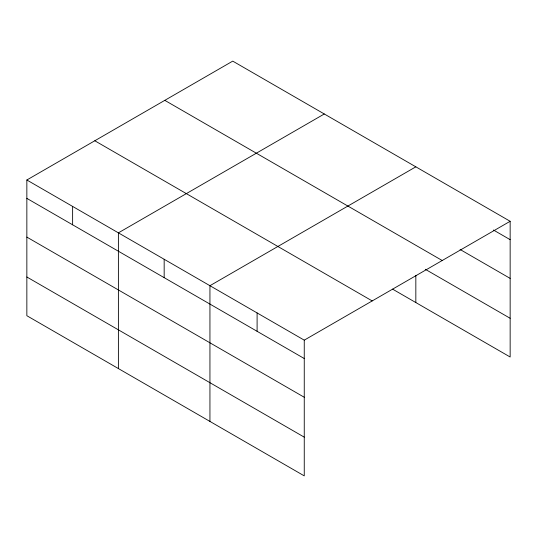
<?xml version="1.0" encoding="UTF-8"?>
<svg xmlns="http://www.w3.org/2000/svg" width="537" height="537" viewBox="0 0 537 537"><rect width="100%" height="100%" fill="white"/><g stroke="black" fill="none" stroke-linecap="round" stroke-linejoin="round"><path stroke-width="0.81" d="M304.257 397.259L304.257 340.156L26.85 179.996L26.85 315.716L304.257 475.876L304.257 397.259L26.85 237.099M392.581 289.128L510.15 357.004L510.15 221.284L232.743 61.124L26.85 179.996M324.288 113.978L118.395 232.85L118.395 368.57M415.833 166.832L209.94 285.704L209.94 421.417M304.257 340.156L510.15 221.284M493.463 230.031L510.15 239.663M460.088 249.483L510.15 278.388M164.799 100.352L442.206 260.512M425.264 269.272L510.15 318.28M94.794 140.768L372.201 300.928M26.85 198.375L304.257 358.535M26.85 276.991L304.257 437.152M415.833 275.36L415.833 302.553M257.102 312.93L257.102 331.309M164.168 259.277L164.168 277.656M72.623 206.423L72.623 224.802"/></g></svg>
